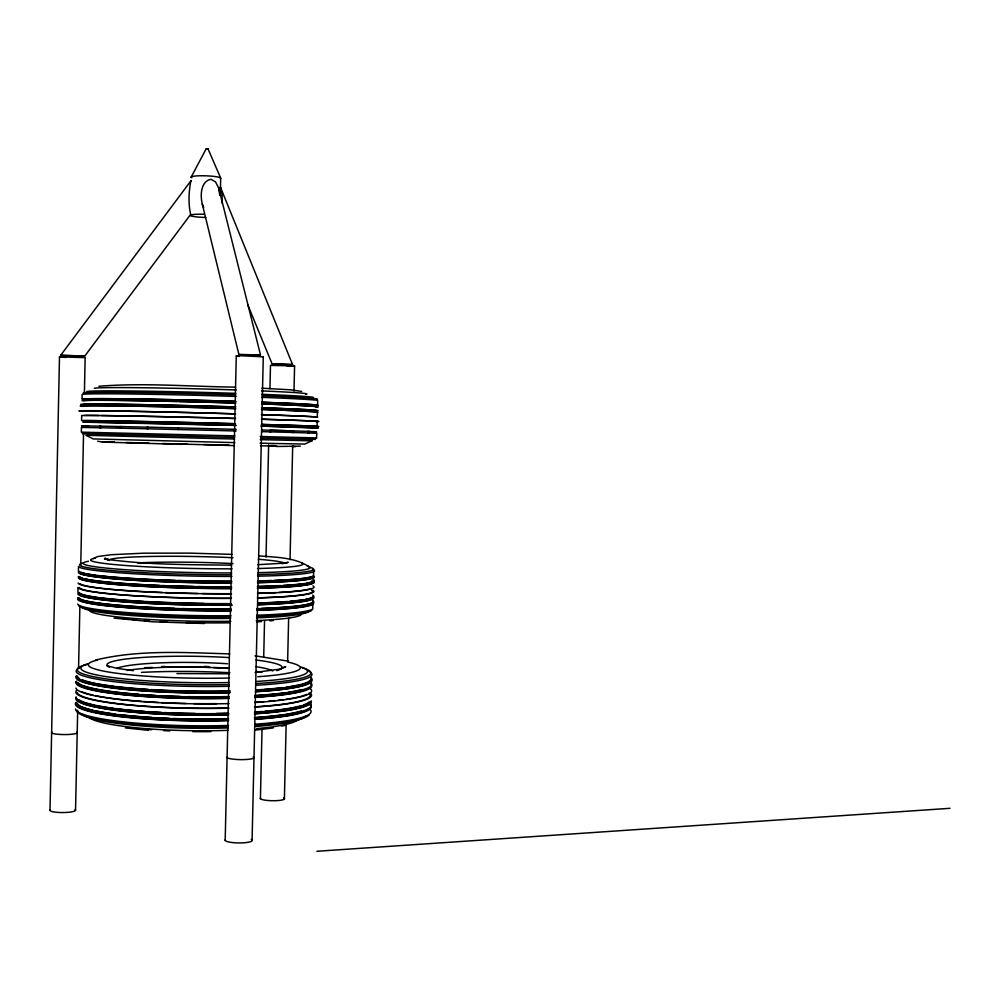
<?xml version="1.0" encoding="UTF-8"?>
<svg xmlns="http://www.w3.org/2000/svg" width="1000" height="1000" viewBox="0 0 1000 1000"><rect width="100%" height="100%" fill="white"/><g stroke="black" fill="none" stroke-linecap="round" stroke-linejoin="round"><path stroke-width="1.5" d="M50 810.312L59.488 356.85L85.15 357.638L84.425 391.962M81.587 420.55L81.688 415.525A118.225 1 1.4 0 1 235.55 418.462M75.55 810.138L77.675 710.275M78.562 668.15L79.887 605.737M80.75 565.163L83.525 434.1M220.3 194.913L220.688 178.125L208.025 148.863L206.175 148.8L191.088 177.275M225.188 840.375L236.275 355.988L241.25 355.75L263.288 356.825L252.087 840.125M260.413 798.637L262.038 728.512M263.712 656.825L264.538 620.975M266.025 557.075L268.637 444.875M269.938 388.762L270.487 365.387L293.762 365.887L294.587 366.012L293.988 391.1M284.387 799.062L286.15 724.287M287.613 661.975L288.637 618.362M290.025 559.675L292.7 445.737M312.838 604.338L312.725 609.012A117.975 9.738 1 0 1 256.7 615.212M313.612 571.638L313.5 576.312A118.025 7.875 1.1 0 1 257.488 581.05M316.425 437.925L316.9 433.237L307.925 432.938M317.062 426.362L317.188 421.362M317.288 416.975L317.413 411.975M317.575 405.1L317.688 400.412A118.25 2.2 1.5 0 0 261.75 397.325M294.587 366.012L287.225 366.275M221.988 203.062L222.175 194.412L220.387 187.05L292.575 364.6L272.125 363.888L247.775 304.862M191.363 180.613L190.9 180.85C188.738 191.637 188.188 203.388 190.613 214.112M208.05 148.925L206.15 148.837M190.15 215.087L84.787 356.037L60.65 355.337L190.9 180.85M238.912 354.562L260.487 354.913L218.812 188.337L215.55 181.887L210.938 179.262C200.562 181.3 200.188 195.662 202.275 203.962L238.912 354.562L260.487 354.913M93.362 558.575L97.737 556.55L111.075 554.712L143.912 553.175L189.462 553.125L232.037 554.362M285.95 563.288L288.175 562.263L281.825 563.55L286.3 563.013L257.725 564.712M281.275 668.688L285.725 666.675L279.35 669.175L255.1 672.438M315.375 428.038L260.788 426.075M260.163 443.188L304.85 444.075L311.875 440.788M95.525 660.075C139.25 649.45 185.138 652.625 229.762 653.888M316.575 431.775L307.962 431.35M272.125 363.888L292.575 364.6M276.025 446.5L300.387 446.15M114.188 441.825L102.513 442.088L97.688 441.225M262.425 356.938L263.288 356.825M60.65 355.337L84.787 356.037M98.863 386.262C144.312 382.638 190.1 386.613 235.637 387.125M255.238 730.125L273.312 727.925M316.875 851.275L950 808.312M104.85 442.038L102.513 442.088L182.013 444.375M229.075 673.787L176.9 673.55M82.812 425.913L87.812 425.938M231.562 565.15C189.15 564.663 146.463 564.888 104.375 559.012L109.025 559.75L104.85 558.225L109.288 560.475A87.662 5.375 1.1 0 1 232.987 557.712M100.9 426.163L81.475 425.887L83.575 426.012M100.862 427.775L81.438 427.45L81.337 432.163L234.887 435.875M276.938 446.112L260.462 445.788M312.162 440.825L260.212 439.65M99.738 426.125L121.388 426.587M277.812 431.05L280.738 431.112M99.7 427.738L121.35 428.212M204.488 623.5L152.9 621.8L114.1 618.138M120.463 426.55L147.925 427.175M147.3 427.15L178.525 427.9M120.425 428.188L147.887 428.812M147.262 428.8L178.487 429.55M234.825 442.612L93.225 438.925L85.938 435.312L234.55 439.038M228.988 445.1L203.75 444.513M234.3 445.625L162.537 443.488M178.263 427.887L210.9 428.688M210.775 428.688L236.125 429.338M178.225 429.538L210.863 430.337M210.738 430.337L236.088 430.975M260.275 436.5L316.788 437.925M234.55 437.45L82.3 433.7M260.7 438.088L315.438 439.387M182.475 443.988L187.037 444.1M236.213 425.4L82.888 422.15A118.212 0.625 1.4 0 1 235.387 425.363M261.913 430.012L293.55 430.887M261.875 431.65L270.8 431.875M148.787 443.125L126.013 442.5M270.012 430.238L309.2 431.375M115.838 427.038L118.875 427.113M269.975 431.863L293.512 432.5M270.575 445.513L275.113 445.637M292.425 432.475L309.163 432.962M113.825 442.125L104.925 441.775M291.725 446.512L295.587 446.675M261.825 388.188L290.375 389.812L301.675 391.413M65.675 357.45L59.488 356.85M258.9 555.812C275.837 557.475 294.05 557.05 308.888 566.625M239.225 356.45L236.275 355.988M125.388 727.913L148.3 730.325M255.037 655.825L288.412 661.175M133.275 670.688L117.163 668.363L106.737 665.738M202.275 203.962L203.688 207.575M218.812 188.337L219.788 195.387M76.675 732.237A12.788 1.837 0.2 0 1 64.662 734.562A12.788 1.837 0.2 0 1 52.013 732.25M253.15 756.912A13.537 2.125 0.8 0 1 241.975 759.625A13.537 2.125 0.8 0 1 227.2 756.975M286.15 724.5A12.1 1.7 1 0 1 281.462 725.987M75.037 809.538A12.775 2.312 -0.2 0 1 63.025 812.55A12.775 2.312 -0.2 0 1 50.388 809.712M283.6 797.95A12.088 2.138 0.9 0 1 273.875 800.725A12.088 2.138 0.9 0 1 260.462 798.088M251.238 839.45A13.525 2.662 0.7 0 1 240.05 842.938A13.525 2.662 0.7 0 1 225.3 839.688M313.025 581A118.012 8.263 1.1 0 1 257.325 588.212M231.65 588.562A118.012 8.263 1.1 0 1 79.5 576.663M311.737 580.988A116.688 8.175 1.1 0 1 257.575 588.088M231.238 588.45A116.688 8.175 1.1 0 1 79.588 578.1M312.062 581.562A116.688 8.088 1.1 0 1 306.175 583.188M304.35 583.488A116.688 8.088 1.1 0 1 283.5 585.425M280.637 585.588A116.688 8.088 1.1 0 1 257.613 586.462M231.275 586.812A116.688 8.088 1.1 0 1 198.012 586.575M193.375 586.487A116.688 8.088 1.1 0 1 162.463 585.575M159.375 585.45A116.688 8.088 1.1 0 1 84.562 578.737M82.562 578.188A116.688 8.088 1.1 0 1 79.612 576.538M312.15 577.825A116.7 7.875 1.1 0 1 257.7 582.562M231.375 582.888A116.7 7.875 1.1 0 1 79.7 572.775M311.475 576.587A116.7 7.788 1.1 0 1 274.662 580.4M271.462 580.525A116.7 7.788 1.1 0 1 257.738 580.938M231.412 581.25A116.7 7.788 1.1 0 1 178.137 580.525M175.125 580.438A116.7 7.788 1.1 0 1 97.7 575.487M95.887 575.262A116.7 7.788 1.1 0 1 85.725 573.587M84.675 573.35A116.7 7.788 1.1 0 1 81.175 572.263M301.875 563.162A106.137 6.513 1.1 0 1 257.5 568.525M232.062 568.837A106.137 6.513 1.1 0 1 123.062 565.3A106.137 6.513 1.1 0 1 95.425 558.15M313.3 569.65A118.025 7.612 1.1 0 1 257.6 576.175M231.938 576.438A118.025 7.612 1.1 0 1 78.487 566.5L78.4 571.2A118.025 7.875 1.1 0 0 231.825 581.35M258.375 559.275A87.662 5.375 1.1 0 1 283.812 562.913M311.188 588.45A116.688 8.45 1 0 1 278.988 592.438M275.95 592.6A116.688 8.45 1 0 1 257.462 593.288M231.125 593.688A116.688 8.45 1 0 1 202.475 593.55M197.862 593.475A116.688 8.45 1 0 1 165.438 592.587M162.312 592.463A116.688 8.45 1 0 1 79.938 583.675M311.712 610.475A117 9.75 1 0 1 257.1 616.663M230.688 617.212A117 9.75 1 0 1 78.662 605.575M308.1 611.862A113.375 9.525 1 0 1 256.562 617.85M230.662 618.438A113.375 9.525 1 0 1 82.75 607.75M311.65 599A116.675 9.075 1 0 1 258.7 604.612M232.325 605.125A116.675 9.075 1 0 1 79.25 594.05M311.688 597.45A116.675 8.988 1 0 1 305.8 599.263M303.975 599.6A116.675 8.988 1 0 1 290.325 601.25M287.175 601.525A116.675 8.988 1 0 1 258.738 602.987M203.775 603.413A116.675 8.988 1 0 1 145.538 601.525M144.113 601.438A116.675 8.988 1 0 1 98.45 597.525M97.238 597.362A116.675 8.988 1 0 1 79.275 592.487M312.65 596.65A117.987 9.175 1 0 1 258.4 604.763M231.275 605.25A117.987 9.175 1 0 1 77.912 594.038M311.525 604.3A116.662 9.375 1 0 1 257.062 610.188M230.738 610.7A116.662 9.375 1 0 1 79.138 599.375M311.562 602.737A116.662 9.287 1 0 1 261.575 608.413M230.775 609.062A116.662 9.287 1 0 1 182.075 608.575M174.513 608.35A116.662 9.287 1 0 1 85.15 600.6M84.1 600.325A116.662 9.287 1 0 1 79.625 598.425M312.913 585.913A118 8.55 1 0 1 258.663 593.375M231.537 593.8A118 8.55 1 0 1 78.138 583.088M312.525 601.862A117.987 9.475 1 0 1 256.812 610.325M231.15 610.812A117.987 9.475 1 0 1 79.05 597.725M231.038 615.725A117.975 9.738 1 0 1 77.7 604.05M313.062 579.475A118.012 8.175 1.1 0 1 257.362 586.587M231.688 586.925A118.012 8.175 1.1 0 1 78.288 576.512M313.15 575.788A118.012 7.963 1.1 0 1 257.45 582.688M231.788 582.987A118.012 7.963 1.1 0 1 79.612 571.4M312.562 600.337A117.987 9.387 1 0 1 256.85 608.7M231.188 609.175A117.987 9.387 1 0 1 77.825 597.8M312.812 590.212A118 8.8 1 0 1 258.55 597.925M231.425 598.375A118 8.8 1 0 1 78.05 587.475L77.938 592.475A117.987 9.087 1 0 0 231.312 603.612M137.513 562.925A79.75 5.1 1.1 0 1 233.038 563.587M300.812 615.05A106.088 9.087 1 0 1 256.288 620.6M230.863 621.287A106.088 9.087 1 0 1 89.575 610.612M311.525 590.2A116.675 8.7 1 0 1 257.35 597.837M231.012 598.263A116.675 8.7 1 0 1 79.388 587.487M312.688 595.125A117.987 9.087 1 0 1 258.438 603.138M309.312 567.15A117.05 7.462 1.1 0 1 258.075 574.513M231.663 574.788A117.05 7.462 1.1 0 1 116.725 570.962A117.05 7.462 1.1 0 1 82.675 563.125M307.137 565.988A113.425 7.138 1.1 0 1 257.613 572.663M231.713 572.938A113.425 7.138 1.1 0 1 116.725 569.038A113.425 7.138 1.1 0 1 88.45 561.275M273.35 620.538A94.462 8.213 1 0 1 270.038 620.875M261.55 621.55A94.462 8.213 1 0 1 256.812 621.85M229.363 622.8A94.462 8.213 1 0 1 186.012 622.562M167.525 621.925A94.462 8.213 1 0 1 159.887 621.562M149.162 620.925A94.462 8.213 1 0 1 144.412 620.6M135.5 619.875A94.462 8.213 1 0 1 132.725 619.625M126.112 618.95A94.462 8.213 1 0 1 123.025 618.587M83.112 406.4A118.238 1.538 1.5 0 1 235.775 408.6M261.462 409.412A118.238 1.538 1.5 0 1 317.038 412.362M83.225 406.138A116.912 1.525 1.5 0 1 235.362 408.612M261.712 409.45A116.912 1.525 1.5 0 1 315.75 412.337M83.263 404.562A116.912 1.613 1.5 0 1 235.4 406.975M261.75 407.812A116.912 1.613 1.5 0 1 315.788 410.788M83.338 400.788A116.912 1.825 1.5 0 1 177.537 401.488M179.112 401.525A116.912 1.825 1.5 0 1 235.487 403.025M261.85 403.9A116.912 1.825 1.5 0 1 315.338 406.512M316.225 406.637A116.912 1.825 1.5 0 1 315.875 407.1M83.375 399.225A116.925 1.913 1.5 0 1 235.525 401.388M261.887 402.262A116.925 1.913 1.5 0 1 315.912 405.562M94.312 388.325A106.35 2.312 1.5 0 1 236.163 389.963M261.613 390.913A106.35 2.312 1.5 0 1 305.863 394.288M236.05 396.438A118.25 2.2 1.5 0 0 82.137 394.475L82.037 399.188A118.25 1.938 1.5 0 1 235.938 401.375M83.125 411.163A116.9 1.238 1.5 0 1 235.238 413.862M261.6 414.663A116.9 1.238 1.5 0 1 315.637 417.262M297.675 426.35A116.888 0.712 1.4 0 1 294.337 426.287M88.325 420.95A116.888 0.712 1.4 0 1 86.025 420.838M82.925 420.575A116.888 0.712 1.4 0 1 235.012 423.725M261.375 424.45A116.888 0.712 1.4 0 1 315.413 426.5M262.538 426.112A118.212 0.625 1.4 0 1 316.663 428.075M83 411.375A118.225 1.25 1.5 0 1 235.65 413.862M261.35 414.637A118.225 1.25 1.5 0 1 316.925 417.3M83.138 404.837A118.238 1.625 1.5 0 1 235.812 406.962M261.512 407.775A118.238 1.625 1.5 0 1 317.075 410.825M82 400.75A118.238 1.85 1.5 0 1 235.9 403.013M261.6 403.862A118.238 1.85 1.5 0 1 317.162 407.137M261.637 402.225A118.25 1.938 1.5 0 1 317.2 405.588M262.7 419.25A118.225 1 1.4 0 1 316.812 421.613M84.5 415.462A116.9 0.988 1.4 0 1 99.3 415.487M101.125 415.513A116.9 0.988 1.4 0 1 235.138 418.462M261.488 419.237A116.9 0.988 1.4 0 1 315.538 421.575M87.075 420.913A118.212 0.712 1.4 0 1 84.738 420.812M82.8 420.7A118.212 0.712 1.4 0 1 235.425 423.725M262.575 424.475A118.212 0.712 1.4 0 1 316.7 426.538M83.162 392.987A117.275 2.275 1.5 0 1 235.775 394.862M262.225 395.788A117.275 2.275 1.5 0 1 316.388 399.45M86.862 391.562A113.65 2.288 1.5 0 1 235.812 393.363M261.737 394.288A113.65 2.288 1.5 0 1 313.188 397.287M310.575 683.938A117.875 14.238 0.8 0 1 254.8 697.337M229.137 698.375A117.875 14.238 0.8 0 1 76.638 681.2M309.538 687.6A116.562 14.075 0.8 0 1 255.05 697.113M228.738 698.2A116.562 14.075 0.8 0 1 77.362 683.062M301.837 689.513A116.562 13.987 0.8 0 1 288.012 692.288M286.312 692.537A116.562 13.987 0.8 0 1 256.6 695.4M227.3 696.6A116.562 13.987 0.8 0 1 187.812 696.625M180.113 696.438A116.562 13.987 0.8 0 1 160.037 695.65M155.412 695.413A116.562 13.987 0.8 0 1 142.062 694.55M138.725 694.3A116.562 13.987 0.8 0 1 83.338 685.638M82.3 685.225A116.562 13.987 0.8 0 1 77.85 682.425M310.375 679.925A116.562 13.775 0.8 0 1 256.688 691.513M230.312 692.613A116.562 13.775 0.8 0 1 77.475 677.75M309.7 680.763A116.562 13.688 0.8 0 1 301.962 684.15M300.875 684.438A116.562 13.688 0.8 0 1 286.438 687.113M282.488 687.625A116.562 13.688 0.8 0 1 263.975 689.4M262.562 689.5A116.562 13.688 0.8 0 1 256.725 689.887M230.35 690.987A116.562 13.688 0.8 0 1 150.975 689.587M148 689.4A116.562 13.688 0.8 0 1 115.775 686.513M114.113 686.312A116.562 13.688 0.8 0 1 96.6 683.612M95.388 683.375A116.562 13.688 0.8 0 1 82.413 679.85M78.938 678.012A116.562 13.688 0.8 0 1 77.5 676.2M288.575 662.212A106.025 11.875 0.8 0 1 257.725 676.737M229.575 678.012A106.025 11.875 0.8 0 1 116.575 673.225A106.025 11.875 0.8 0 1 97.375 660.088M307.775 670.85A117.888 13.575 0.8 0 1 256.525 685.238M229.412 686.287A117.888 13.575 0.8 0 1 113.65 681.612A117.888 13.575 0.8 0 1 79.5 668.025M256.038 660.013A87.562 9.8 0.8 0 1 276.85 670.638M109.462 667.188A87.562 9.8 0.8 0 1 138.038 657.788A87.562 9.8 0.8 0 1 229.275 657.6M306.55 694.388A116.55 14.35 0.8 0 1 301.688 696.137M300.587 696.438A116.55 14.35 0.8 0 1 286.15 699.25M283.55 699.625A116.55 14.35 0.8 0 1 277.938 700.325M274.95 700.65A116.55 14.35 0.8 0 1 268.65 701.263M263.688 701.688A116.55 14.35 0.8 0 1 254.925 702.3M216.688 703.637A116.55 14.35 0.8 0 1 193.837 703.612M186.112 703.475A116.55 14.35 0.8 0 1 161.438 702.613M158.338 702.45A116.55 14.35 0.8 0 1 143.35 701.513M141.912 701.413A116.55 14.35 0.8 0 1 95.138 695.562M93.325 695.175A116.55 14.35 0.8 0 1 82.163 691.875M309.237 714.9A116.862 15.65 0.7 0 1 254.575 725.625M228.175 726.912A116.862 15.65 0.7 0 1 76.438 710.475M305.613 716.263A113.25 15.25 0.7 0 1 255.487 726.488M228.162 727.925A113.25 15.25 0.7 0 1 81.988 714.412M309.163 703.45A116.538 14.963 0.8 0 1 254.662 713.65M228.35 714.85A116.538 14.963 0.8 0 1 77.025 698.975M309.2 701.888A116.538 14.875 0.8 0 1 303.288 705M301.462 705.588A116.538 14.875 0.8 0 1 265.138 711.237M262.062 711.488A116.538 14.875 0.8 0 1 254.7 712.025M228.388 713.213A116.538 14.875 0.8 0 1 216.462 713.45M195.15 713.45A116.538 14.875 0.8 0 1 164.338 712.575M161.213 712.425A116.538 14.875 0.8 0 1 147.513 711.625M144.575 711.413A116.538 14.875 0.8 0 1 115.3 708.55M113.637 708.337A116.538 14.875 0.8 0 1 96.137 705.45M94.925 705.188A116.538 14.875 0.8 0 1 79.013 699.8M311.175 700.863A117.863 15.137 0.8 0 1 254.412 713.875M228.762 715.025A117.863 15.137 0.8 0 1 76.312 697M309.037 708.725A116.525 15.263 0.7 0 1 254.537 719.15M228.225 720.387A116.525 15.263 0.7 0 1 76.912 704.287M301.325 710.95A116.538 15.175 0.8 0 1 285.8 714.275M284.513 714.463A116.538 15.175 0.8 0 1 256.087 717.438M228.263 718.763A116.538 15.175 0.8 0 1 173.55 718.525M168.912 718.35A116.538 15.175 0.8 0 1 154.913 717.65M151.875 717.475A116.538 15.175 0.8 0 1 119.412 714.6M115.175 714.062A116.538 15.175 0.8 0 1 94.812 710.638M93 710.225A116.538 15.175 0.8 0 1 81.838 706.762M80.213 705.962A116.538 15.175 0.8 0 1 76.938 702.725M310.462 688.838A117.875 14.512 0.8 0 1 254.675 702.525M229.025 703.6A117.875 14.512 0.8 0 1 75.925 688.05M310.075 704.75A117.85 15.438 0.7 0 1 255.738 719.3M228.637 720.575A117.85 15.438 0.7 0 1 76.2 702.262M309.975 709.35A117.85 15.7 0.7 0 1 255.625 724.163M228.525 725.475A117.85 15.7 0.7 0 1 75.475 708.962M127.2 670.413A79.938 9.35 0.8 0 1 227.463 668.388M256.137 671.375A79.938 9.35 0.8 0 1 261.913 672.387M161.713 666.562A81.425 9.5 0.8 0 1 164.887 666.45M204.225 666.438A81.425 9.5 0.8 0 1 208.538 666.575M310.613 682.412A117.875 14.138 0.8 0 1 254.838 695.713M229.175 696.737A117.875 14.138 0.8 0 1 76.062 681.5M310.7 678.737A117.888 13.925 0.8 0 1 256.375 691.725M229.262 692.825A117.888 13.925 0.8 0 1 76.75 675.925M310.738 677.2A117.888 13.838 0.8 0 1 256.413 690.113M229.3 691.188A117.888 13.838 0.8 0 1 76.175 676.188M310.113 703.225A117.85 15.35 0.8 0 1 254.325 717.775M228.675 718.95A117.85 15.35 0.8 0 1 75.612 702.725M310.363 693.125A117.863 14.763 0.8 0 1 254.575 707.062M228.912 708.175A117.863 14.763 0.8 0 1 76.45 690.487M116.675 668.5A79.662 9.137 0.8 0 1 227.463 663.75M256.038 666.675A79.662 9.137 0.8 0 1 272.725 671.012M298.337 719.4A105.962 14.438 0.7 0 1 256.512 728.637M228.375 730.325A105.962 14.438 0.7 0 1 88.7 717.325M309.075 693.125A116.55 14.6 0.8 0 1 254.825 706.838M228.512 707.987A116.55 14.6 0.8 0 1 77.162 692.425M310.512 701.938A117.863 15.05 0.8 0 1 254.45 712.262M228.8 713.4A117.863 15.05 0.8 0 1 75.725 697.412M302.013 667.712A116.912 13.375 0.8 0 1 255.55 683.587M229.15 684.587A116.912 13.375 0.8 0 1 106.463 678.913A116.912 13.375 0.8 0 1 87.875 664.225M300.562 666.862A113.3 12.875 0.8 0 1 256.537 681.438M229.2 682.537A113.3 12.875 0.8 0 1 112.888 677.575A113.3 12.875 0.8 0 1 87.6 663.888M210.825 731.612A94.35 12.975 0.7 0 1 192.725 731.612M169.788 730.925A94.35 12.975 0.7 0 1 163.562 730.6M151.637 729.775A94.35 12.975 0.7 0 1 148.387 729.513M141.512 672.375A112.6 13.637 0.8 0 1 229.913 672.738M144.812 667.7A112.062 13.312 0.8 0 1 152.363 667.4M161.425 667.15A112.062 13.312 0.8 0 1 210.375 667.4M213.4 667.5A112.062 13.312 0.8 0 1 229.25 668.2M205.763 217.475A14.812 1.587 1.9 0 1 190.225 215.45A14.812 1.587 1.9 0 1 204.288 214.25M191.812 177.775A14.825 1.863 2 0 1 205.138 175.8A14.825 1.863 2 0 1 220.338 178.588"/></g></svg>
